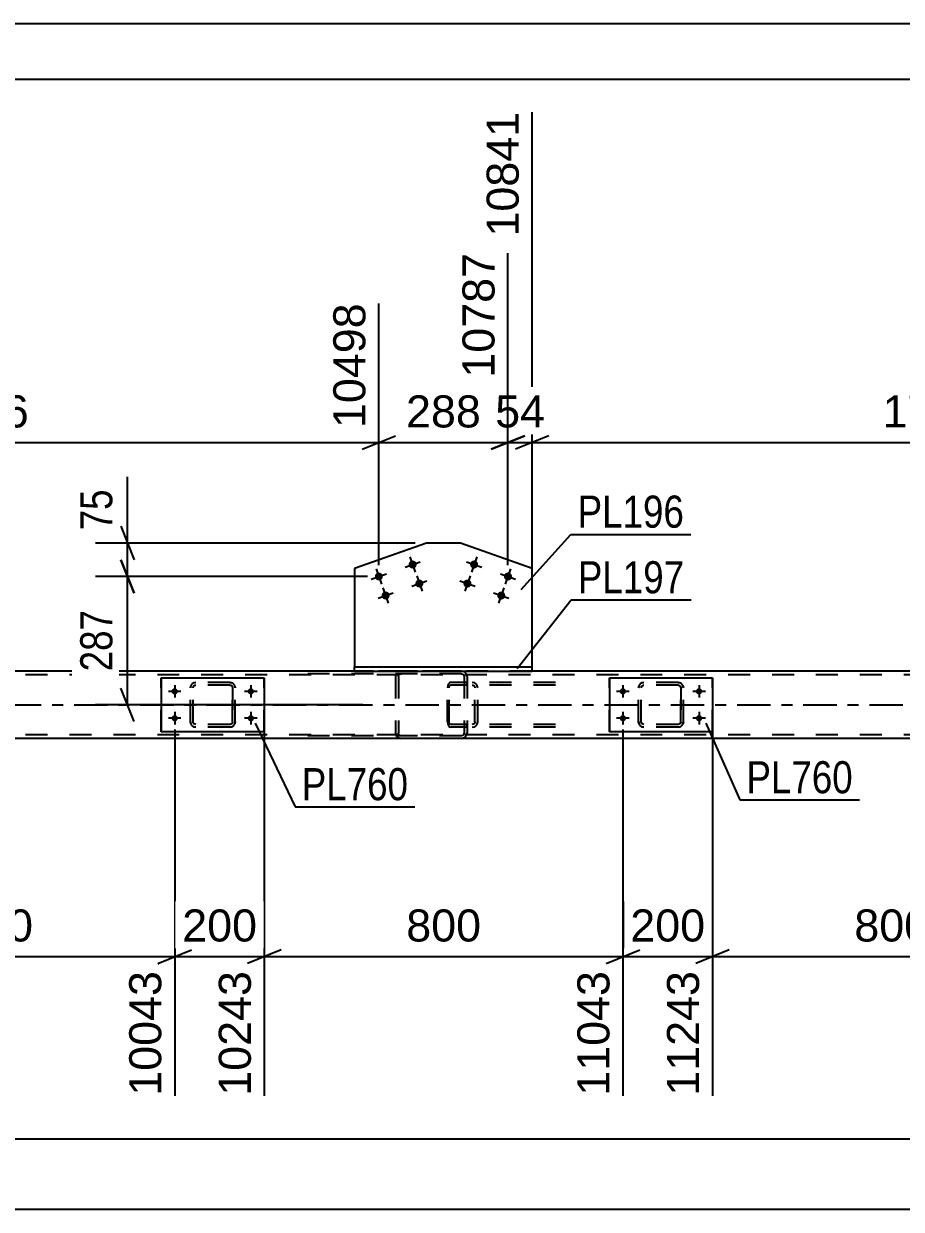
# Model space of a CAD drawing. Header units: millimetres. Extents: x -112 to 729, y -410 to 184.
# Drawn here: x 396.6 to 475, y 78.4 to 184.3 of the extents above; entities that cross this region are included whole.
import ezdxf

# ---------------------------------------------------------------- set-up
doc = ezdxf.new("R2010")
doc.units = ezdxf.units.MM
doc.linetypes.add('DXK_LINE_DOT2', pattern=[3.9198, 1.9599, -1.9599])
doc.linetypes.add('DXK_LINE_DOT3', pattern=[5.9187, 2.979, -0.9799, 0.9799, -0.9799])
doc.styles.add('Arial', font='ARIAL.TTF', dxfattribs={"height": 0.2})
doc.styles.add('Arial Narrow', font='ARIALN.TTF', dxfattribs={"height": 0.2})

# ---------------------------------------------------------------- blocks, each defined once
blk = doc.blocks.new('Unknown-318931512-1115')
at = {"color": 5, "linetype": 'Continuous'}
for p, q in [((728.54, 184.29), (-112.46, 184.29)), ((723.54, 179.29), (-107.46, 179.29))]:
    blk.add_line(p, q, dxfattribs=at)
blk = doc.blocks.new('Bolt-318931512-1257 - 1230')
at = {"linetype": 'Continuous'}
for points in [[(410.12, 124.38, -1), (410.12, 124.94, -1)], [(416.92, 124.38, -1), (416.92, 124.94, -1)], [(410.12, 121.98, -1), (410.12, 122.54, -1)], [(416.92, 121.98, -1), (416.92, 122.54, -1)]]:
    blk.add_hatch(color=1, dxfattribs=at).paths.add_polyline_path(points)
at = {"color": 1, "linetype": 'Continuous'}
for p, q in [((410.12, 125.22), (410.12, 124.1)), ((416.92, 125.22), (416.92, 124.1)), ((410.68, 124.66), (409.56, 124.66)), ((417.48, 124.66), (416.36, 124.66)), ((410.68, 122.26), (409.56, 122.26)), ((410.12, 122.82), (410.12, 121.7)), ((417.48, 122.26), (416.36, 122.26)), ((416.92, 122.82), (416.92, 121.7))]:
    blk.add_line(p, q, dxfattribs=at)
blk = doc.blocks.new('Bolt-318931512-1258 - 1230')
at = {"linetype": 'Continuous'}
for points in [[(431.7, 136.11, -1), (431.02, 135.87, -1)], [(428.68, 135.04, -1), (428.01, 134.8, -1)], [(432.3, 134.41, -1), (431.62, 134.17, -1)], [(429.29, 133.34, -1), (428.61, 133.1, -1)]]:
    blk.add_hatch(color=1, dxfattribs=at).paths.add_polyline_path(points)
at = {"color": 1, "linetype": 'Continuous'}
for p, q in [((431.12, 136.67), (431.6, 135.31)), ((428.1, 135.6), (428.59, 134.24)), ((430.68, 135.75), (432.04, 136.23)), ((427.67, 134.68), (429.02, 135.16)), ((431.28, 134.05), (432.64, 134.53)), ((431.72, 134.97), (432.2, 133.61)), ((428.27, 132.98), (429.63, 133.46)), ((428.71, 133.9), (429.19, 132.54))]:
    blk.add_line(p, q, dxfattribs=at)
blk = doc.blocks.new('Bolt-318931512-1259 - 1230')
at = {"linetype": 'Continuous'}
for points in [[(450.13, 124.38, -1), (450.13, 124.94, -1)], [(456.93, 124.38, -1), (456.93, 124.94, -1)], [(450.13, 121.98, -1), (450.13, 122.54, -1)], [(456.93, 121.98, -1), (456.93, 122.54, -1)]]:
    blk.add_hatch(color=1, dxfattribs=at).paths.add_polyline_path(points)
at = {"color": 1, "linetype": 'Continuous'}
for p, q in [((450.13, 125.22), (450.13, 124.1)), ((456.93, 125.22), (456.93, 124.1)), ((450.69, 124.66), (449.57, 124.66)), ((457.49, 124.66), (456.37, 124.66)), ((450.69, 122.26), (449.57, 122.26)), ((450.13, 122.82), (450.13, 121.7)), ((457.49, 122.26), (456.37, 122.26)), ((456.93, 122.82), (456.93, 121.7))]:
    blk.add_line(p, q, dxfattribs=at)
blk = doc.blocks.new('Bolt-318931512-1262 - 1230')
at = {"linetype": 'Continuous'}
for points in [[(437.19, 135.87, -1), (436.51, 136.11, -1)], [(436.59, 134.17, -1), (435.91, 134.41, -1)], [(440.21, 134.8, -1), (439.53, 135.04, -1)], [(439.61, 133.1, -1), (438.93, 133.34, -1)]]:
    blk.add_hatch(color=1, dxfattribs=at).paths.add_polyline_path(points)
at = {"color": 1, "linetype": 'Continuous'}
for p, q in [((437.09, 136.67), (436.61, 135.31)), ((436.18, 136.23), (437.53, 135.75)), ((440.11, 135.6), (439.63, 134.24)), ((435.57, 134.53), (436.93, 134.05)), ((436.49, 134.97), (436.01, 133.61)), ((439.19, 135.16), (440.55, 134.68)), ((438.59, 133.46), (439.95, 132.98)), ((439.51, 133.9), (439.03, 132.54))]:
    blk.add_line(p, q, dxfattribs=at)
blk = doc.blocks.new('Part-318931512-1276 - 1230')
at = {"color": 7, "linetype": 'DXK_LINE_DOT2'}
for p, q in [((434.5, 125.16), (434.48, 124.98)), ((434.48, 121.94), (434.48, 124.98)), ((434.56, 125.32), (434.5, 125.16)), ((434.65, 125.42), (434.56, 125.32)), ((434.62, 124.98), (434.63, 125.07)), ((434.62, 121.94), (434.62, 124.98)), ((434.63, 125.07), (434.66, 125.15)), ((434.75, 125.46), (434.65, 125.42)), ((434.66, 125.15), (434.7, 125.2)), ((434.7, 125.2), (434.75, 125.22)), ((444.11, 125.46), (434.75, 125.46)), ((444.11, 125.22), (434.75, 125.22)), ((436.22, 125.22), (436.22, 125.46)), ((436.86, 125.42), (436.66, 125.46)), ((436.66, 125.22), (436.76, 125.2)), ((436.76, 125.2), (436.84, 125.15)), ((436.84, 125.15), (436.9, 125.07)), ((436.9, 125.07), (436.92, 124.98)), ((436.92, 121.94), (436.92, 124.98)), ((437.17, 124.98), (437.13, 125.16)), ((437.17, 121.94), (437.17, 124.98)), ((434.48, 121.94), (434.5, 121.76)), ((434.63, 121.85), (434.62, 121.94)), ((434.66, 121.77), (434.63, 121.85)), ((434.7, 121.72), (434.66, 121.77)), ((436.84, 121.77), (436.76, 121.72)), ((436.9, 121.85), (436.84, 121.77)), ((436.92, 121.94), (436.9, 121.85)), ((437.13, 121.76), (437.17, 121.94)), ((434.5, 121.76), (434.56, 121.6)), ((434.56, 121.6), (434.65, 121.5)), ((434.65, 121.5), (434.75, 121.46)), ((434.75, 121.7), (434.7, 121.72)), ((444.11, 121.7), (434.75, 121.7)), ((444.11, 121.46), (434.75, 121.46)), ((436.22, 121.46), (436.22, 121.7)), ((436.76, 121.72), (436.66, 121.7)), ((436.66, 121.46), (436.86, 121.5))]:
    blk.add_line(p, q, dxfattribs=at)
for centre, start, end in [((436.68, 124.96), 23.8951, 68.8487), ((436.68, 121.95), 291.1513, 336.1049)]:
    blk.add_arc(centre, 0.492, start, end, dxfattribs=at)
blk = doc.blocks.new('Part-318931512-1310 - 1230')
at = {"color": 7, "linetype": 'DXK_LINE_DOT2'}
for p, q in [((626.12, 126.14), (40.09, 126.14)), ((442.03, 126.46), (426.18, 126.46)), ((626.12, 120.78), (40.09, 120.78))]:
    blk.add_line(p, q, dxfattribs=at)
at = {"color": 2, "linetype": 'Continuous'}
for p, q in [((426.18, 126.46), (356.9, 126.46)), ((511.31, 126.46), (442.03, 126.46)), ((626.12, 120.46), (40.09, 120.46))]:
    blk.add_line(p, q, dxfattribs=at)
at = {"color": 7, "linetype": 'DXK_LINE_DOT3'}
blk.add_line((40.09, 123.46), (626.12, 123.46), dxfattribs=at)
blk = doc.blocks.new('Part-318931512-1383 - 1230')
at = {"color": 7, "linetype": 'DXK_LINE_DOT2'}
for p, q in [((411.52, 124.98), (411.56, 125.16)), ((411.56, 125.16), (411.52, 124.98)), ((411.52, 121.94), (411.52, 124.98)), ((411.52, 121.94), (411.52, 124.98)), ((411.76, 124.98), (411.78, 125.07)), ((411.76, 121.94), (411.76, 124.98)), ((411.76, 121.94), (411.76, 124.98)), ((411.78, 125.07), (411.83, 125.15)), ((411.82, 125.42), (412, 125.46)), ((412, 125.46), (411.82, 125.42)), ((411.83, 125.15), (411.91, 125.2)), ((411.91, 125.2), (412, 125.22)), ((415.04, 125.46), (412, 125.46)), ((415.04, 125.22), (412, 125.22)), ((415.04, 125.46), (415.23, 125.42)), ((415.23, 125.42), (415.04, 125.46)), ((415.04, 125.22), (415.14, 125.2)), ((415.14, 125.2), (415.21, 125.15)), ((415.21, 125.15), (415.27, 125.07)), ((415.27, 125.07), (415.28, 124.98)), ((415.28, 121.94), (415.28, 124.98)), ((415.28, 124.98), (415.28, 121.94)), ((415.49, 125.16), (415.52, 124.98)), ((415.52, 124.98), (415.49, 125.16)), ((415.52, 121.94), (415.52, 124.98)), ((415.52, 121.94), (415.52, 124.98)), ((411.56, 121.76), (411.52, 121.94)), ((411.52, 121.94), (411.56, 121.76)), ((411.78, 121.85), (411.76, 121.94)), ((411.83, 121.77), (411.78, 121.85)), ((411.91, 121.72), (411.83, 121.77)), ((415.21, 121.77), (415.14, 121.72)), ((415.27, 121.85), (415.21, 121.77)), ((415.28, 121.94), (415.27, 121.85)), ((415.52, 121.94), (415.49, 121.76)), ((415.49, 121.76), (415.52, 121.94)), ((412, 121.46), (411.82, 121.5)), ((411.82, 121.5), (412, 121.46)), ((412, 121.7), (411.91, 121.72)), ((415.04, 121.7), (412, 121.7)), ((415.04, 121.46), (412, 121.46)), ((415.14, 121.72), (415.04, 121.7)), ((415.23, 121.5), (415.04, 121.46)), ((415.04, 121.46), (415.23, 121.5))]:
    blk.add_line(p, q, dxfattribs=at)
at = {"color": 7, "linetype": 'DXK_LINE_DOT3'}
blk.add_line((413.52, 123.46), (413.52, 123.46), dxfattribs=at)
at = {"color": 7, "linetype": 'DXK_LINE_DOT2'}
for centre, start, end in [((412, 124.98), 112.5, 157.5), ((412, 124.98), 112.5, 157.5), ((415.04, 124.98), 22.5, 67.5), ((415.04, 124.98), 22.5, 67.5), ((412, 121.94), 202.5, 247.5), ((412, 121.94), 202.5, 247.5), ((415.04, 121.94), 292.5, 337.5), ((415.04, 121.94), 292.5, 337.5)]:
    blk.add_arc(centre, 0.48, start, end, dxfattribs=at)
blk = doc.blocks.new('Part-318931512-1450 - 1230')
at = {"color": 2, "linetype": 'Continuous'}
for p, q in [((448.93, 125.86), (448.93, 121.06)), ((448.93, 125.86), (458.13, 125.86)), ((458.13, 125.86), (458.13, 121.06)), ((458.13, 121.06), (448.93, 121.06))]:
    blk.add_line(p, q, dxfattribs=at)
at = {"color": 7, "linetype": 'DXK_LINE_DOT2'}
for p, q in [((448.93, 121.06), (448.93, 125.86)), ((458.13, 121.06), (458.13, 125.86))]:
    blk.add_line(p, q, dxfattribs=at)
blk = doc.blocks.new('Part-318931512-1451 - 1230')
at = {"color": 7, "linetype": 'DXK_LINE_DOT2'}
for p, q in [((451.53, 124.98), (451.57, 125.16)), ((451.57, 125.16), (451.53, 124.98)), ((451.53, 121.94), (451.53, 124.98)), ((451.53, 121.94), (451.53, 124.98)), ((451.77, 124.98), (451.79, 125.07)), ((451.77, 121.94), (451.77, 124.98)), ((451.77, 121.94), (451.77, 124.98)), ((451.79, 125.07), (451.84, 125.15)), ((451.83, 125.42), (452.01, 125.46)), ((452.01, 125.46), (451.83, 125.42)), ((451.84, 125.15), (451.92, 125.2)), ((451.92, 125.2), (452.01, 125.22)), ((455.05, 125.46), (452.01, 125.46)), ((455.05, 125.22), (452.01, 125.22)), ((455.05, 125.46), (455.23, 125.42)), ((455.23, 125.42), (455.05, 125.46)), ((455.05, 125.22), (455.14, 125.2)), ((455.14, 125.2), (455.22, 125.15)), ((455.22, 125.15), (455.27, 125.07)), ((455.27, 125.07), (455.29, 124.98)), ((455.29, 121.94), (455.29, 124.98)), ((455.29, 124.98), (455.29, 121.94)), ((455.49, 125.16), (455.53, 124.98)), ((455.53, 124.98), (455.49, 125.16)), ((455.53, 121.94), (455.53, 124.98)), ((455.53, 121.94), (455.53, 124.98)), ((451.57, 121.76), (451.53, 121.94)), ((451.53, 121.94), (451.57, 121.76)), ((451.79, 121.85), (451.77, 121.94)), ((451.84, 121.77), (451.79, 121.85)), ((451.92, 121.72), (451.84, 121.77)), ((455.22, 121.77), (455.14, 121.72)), ((455.27, 121.85), (455.22, 121.77)), ((455.29, 121.94), (455.27, 121.85)), ((455.53, 121.94), (455.49, 121.76)), ((455.49, 121.76), (455.53, 121.94)), ((452.01, 121.46), (451.83, 121.5)), ((451.83, 121.5), (452.01, 121.46)), ((452.01, 121.7), (451.92, 121.72)), ((455.05, 121.7), (452.01, 121.7)), ((455.05, 121.46), (452.01, 121.46)), ((455.14, 121.72), (455.05, 121.7)), ((455.23, 121.5), (455.05, 121.46)), ((455.05, 121.46), (455.23, 121.5))]:
    blk.add_line(p, q, dxfattribs=at)
at = {"color": 7, "linetype": 'DXK_LINE_DOT3'}
blk.add_line((453.53, 123.46), (453.53, 123.46), dxfattribs=at)
at = {"color": 7, "linetype": 'DXK_LINE_DOT2'}
for centre, start, end in [((452.01, 124.98), 112.5, 157.5), ((452.01, 124.98), 112.5, 157.5), ((455.05, 124.98), 22.5, 67.5), ((455.05, 124.98), 22.5, 67.5), ((452.01, 121.94), 202.5, 247.5), ((452.01, 121.94), 202.5, 247.5), ((455.05, 121.94), 292.5, 337.5), ((455.05, 121.94), 292.5, 337.5)]:
    blk.add_arc(centre, 0.48, start, end, dxfattribs=at)
blk = doc.blocks.new('Part-318931512-1456 - 1230')
at = {"color": 2, "linetype": 'Continuous'}
for p, q in [((408.92, 125.86), (408.92, 121.06)), ((408.92, 125.86), (418.12, 125.86)), ((418.12, 125.86), (418.12, 121.06)), ((418.12, 121.06), (408.92, 121.06))]:
    blk.add_line(p, q, dxfattribs=at)
at = {"color": 7, "linetype": 'DXK_LINE_DOT2'}
for p, q in [((408.92, 121.06), (408.92, 125.86)), ((418.12, 121.06), (418.12, 125.86))]:
    blk.add_line(p, q, dxfattribs=at)
blk = doc.blocks.new('Part-318931512-1458 - 1230')
at = {"color": 7, "linetype": 'DXK_LINE_DOT2'}
for p, q in [((435.71, 126.46), (421.8, 126.46)), ((435.71, 126.22), (421.8, 126.22)), ((429.87, 126.14), (429.83, 125.98)), ((429.87, 126.16), (429.87, 126.14)), ((430.09, 125.98), (430.11, 126.07)), ((430.11, 126.07), (430.16, 126.15)), ((430.35, 126.46), (430.15, 126.42)), ((430.16, 126.15), (430.25, 126.2)), ((430.25, 126.2), (430.35, 126.22)), ((435.9, 126.42), (435.71, 126.46)), ((435.71, 126.22), (435.81, 126.2)), ((435.81, 126.2), (435.89, 126.15)), ((435.89, 126.15), (435.94, 126.07)), ((435.94, 126.07), (435.96, 125.98)), ((436.19, 126.14), (436.18, 126.16)), ((436.22, 125.98), (436.19, 126.14)), ((429.83, 125.98), (429.83, 120.94)), ((430.09, 125.98), (430.09, 120.94)), ((435.96, 125.98), (435.96, 120.94)), ((436.22, 125.98), (436.22, 120.94)), ((429.83, 120.94), (429.85, 120.85)), ((429.85, 120.85), (429.87, 120.76)), ((430.1, 120.87), (430.09, 120.94)), ((430.11, 120.85), (430.1, 120.87)), ((430.16, 120.77), (430.11, 120.85)), ((430.25, 120.72), (430.16, 120.77)), ((430.35, 120.7), (430.25, 120.72)), ((435.81, 120.72), (435.71, 120.7)), ((435.89, 120.77), (435.81, 120.72)), ((435.94, 120.85), (435.89, 120.77)), ((435.94, 120.85), (435.95, 120.87)), ((435.95, 120.87), (435.96, 120.94)), ((436.18, 120.76), (436.2, 120.85)), ((436.2, 120.85), (436.22, 120.94)), ((435.71, 120.7), (421.8, 120.7)), ((435.71, 120.46), (421.8, 120.46)), ((430.15, 120.5), (430.35, 120.46)), ((435.71, 120.46), (435.9, 120.5))]:
    blk.add_line(p, q, dxfattribs=at)
for centre, start, end in [((435.73, 125.96), 24.32, 69.2417), ((430.33, 120.96), 204.32, 249.2417), ((435.73, 120.96), 290.7583, 335.68)]:
    blk.add_arc(centre, 0.496, start, end, dxfattribs=at)
blk = doc.blocks.new('Part-318931512-1590 - 1230')
at = {"color": 2, "linetype": 'Continuous'}
for p, q in [((432.59, 137.91), (426.18, 135.64)), ((435.63, 137.91), (432.59, 137.91)), ((442.03, 135.64), (435.63, 137.91)), ((426.18, 135.64), (426.18, 126.86)), ((442.03, 126.86), (442.03, 135.64))]:
    blk.add_line(p, q, dxfattribs=at)
at = {"color": 7, "linetype": 'DXK_LINE_DOT2'}
blk.add_line((426.18, 126.86), (442.03, 126.86), dxfattribs=at)
blk = doc.blocks.new('Part-318931512-1595 - 1230')
at = {"color": 2, "linetype": 'Continuous'}
for p, q in [((426.18, 126.46), (426.18, 126.86)), ((426.18, 126.86), (442.03, 126.86)), ((426.18, 126.46), (442.03, 126.46)), ((442.03, 126.46), (442.03, 126.86))]:
    blk.add_line(p, q, dxfattribs=at)
blk = doc.blocks.new('StraightDimension-318931512-6999 - 1230')
at = {"color": 7, "linetype": 'Continuous'}
for p, q in [((458.13, 121.75), (458.13, 88.55)), ((490.12, 121.26), (490.12, 88.55)), ((459.63, 101.57), (456.63, 100.37)), ((458.13, 100.97), (490.12, 100.97)), ((488.62, 100.37), (491.62, 101.57))]:
    blk.add_line(p, q, dxfattribs=at)
at = {"color": 0}
blk.add_wipeout([(478.06, 101.72), (478.06, 105.92), (470.19, 105.92), (470.19, 101.72)], dxfattribs=at)
at = {"color": 3, "style": 'Arial'}
blk.add_text('800', height=2.865, dxfattribs=at).set_placement((470.79, 102.32))
at = {"color": 0, "linetype": 'Continuous'}
blk.add_wipeout([(489.52, 100.27), (485.32, 100.27), (485.32, 87.95), (489.52, 87.95)], dxfattribs=at)
at = {"color": 3, "linetype": 'Continuous', "style": 'Arial'}
blk.add_text('12043', height=2.865, rotation=90.0002, dxfattribs=at).set_placement((488.92, 88.55))
blk = doc.blocks.new('StraightDimension-318931512-7003 - 1230')
at = {"color": 7, "linetype": 'Continuous'}
for p, q in [((378.12, 121.26), (378.12, 90.78)), ((410.12, 121.26), (410.12, 88.55)), ((379.62, 101.57), (376.62, 100.37)), ((378.12, 100.97), (410.12, 100.97)), ((408.62, 100.37), (411.62, 101.57))]:
    blk.add_line(p, q, dxfattribs=at)
at = {"color": 0}
blk.add_wipeout([(398.06, 101.72), (398.06, 105.92), (390.19, 105.92), (390.19, 101.72)], dxfattribs=at)
at = {"color": 3, "style": 'Arial'}
blk.add_text('800', height=2.865, dxfattribs=at).set_placement((390.79, 102.32))
at = {"color": 0, "linetype": 'Continuous'}
blk.add_wipeout([(409.52, 100.27), (405.32, 100.27), (405.32, 87.95), (409.52, 87.95)], dxfattribs=at)
at = {"color": 3, "linetype": 'Continuous', "style": 'Arial'}
blk.add_text('10043', height=2.865, rotation=90.0002, dxfattribs=at).set_placement((408.92, 88.55))
blk = doc.blocks.new('StraightDimension-318931512-1823 - 1230')
at = {"color": 7, "linetype": 'Continuous'}
blk.add_line((16.56, 78.41), (658.86, 78.41), dxfattribs=at)
blk = doc.blocks.new('StraightDimension-318931512-1845 - 1230')
at = {"color": 7, "linetype": 'Continuous'}
blk.add_line((17.36, 84.69), (658.06, 84.69), dxfattribs=at)
blk = doc.blocks.new('StraightDimension-318931512-7000 - 1230')
at = {"color": 7, "linetype": 'Continuous'}
for p, q in [((450.13, 121.26), (450.13, 88.55)), ((458.13, 121.75), (458.13, 88.55)), ((448.63, 100.37), (451.63, 101.57)), ((450.13, 100.97), (458.13, 100.97)), ((459.63, 101.57), (456.63, 100.37))]:
    blk.add_line(p, q, dxfattribs=at)
at = {"color": 0}
blk.add_wipeout([(458.06, 101.72), (458.06, 105.92), (450.19, 105.92), (450.19, 101.72)], dxfattribs=at)
at = {"color": 0, "linetype": 'Continuous'}
blk.add_wipeout([(457.53, 100.27), (453.33, 100.27), (453.33, 87.95), (457.53, 87.95)], dxfattribs=at)
at = {"color": 3, "style": 'Arial'}
blk.add_text('200', height=2.865, dxfattribs=at).set_placement((450.79, 102.32))
at = {"color": 3, "linetype": 'Continuous', "style": 'Arial'}
blk.add_text('11243', height=2.865, rotation=90.0002, dxfattribs=at).set_placement((456.93, 88.55))
blk = doc.blocks.new('StraightDimension-318931512-7001 - 1230')
at = {"color": 7, "linetype": 'Continuous'}
for p, q in [((418.12, 121.26), (418.12, 88.55)), ((450.13, 121.26), (450.13, 88.55)), ((419.62, 101.57), (416.62, 100.37)), ((418.12, 100.97), (450.13, 100.97)), ((448.63, 100.37), (451.63, 101.57))]:
    blk.add_line(p, q, dxfattribs=at)
at = {"color": 0}
blk.add_wipeout([(438.06, 101.72), (438.06, 105.92), (430.19, 105.92), (430.19, 101.72)], dxfattribs=at)
at = {"color": 3, "style": 'Arial'}
blk.add_text('800', height=2.865, dxfattribs=at).set_placement((430.79, 102.32))
at = {"color": 0, "linetype": 'Continuous'}
blk.add_wipeout([(449.53, 100.27), (445.33, 100.27), (445.33, 87.95), (449.53, 87.95)], dxfattribs=at)
at = {"color": 3, "linetype": 'Continuous', "style": 'Arial'}
blk.add_text('11043', height=2.865, rotation=90.0002, dxfattribs=at).set_placement((448.93, 88.55))
blk = doc.blocks.new('StraightDimension-318931512-7002 - 1230')
at = {"color": 7, "linetype": 'Continuous'}
for p, q in [((410.12, 121.26), (410.12, 88.55)), ((418.12, 121.26), (418.12, 88.55)), ((408.62, 100.37), (411.62, 101.57)), ((410.12, 100.97), (418.12, 100.97)), ((419.62, 101.57), (416.62, 100.37))]:
    blk.add_line(p, q, dxfattribs=at)
at = {"color": 0}
blk.add_wipeout([(418.06, 101.72), (418.06, 105.92), (410.19, 105.92), (410.19, 101.72)], dxfattribs=at)
at = {"color": 0, "linetype": 'Continuous'}
blk.add_wipeout([(417.52, 100.27), (413.32, 100.27), (413.32, 87.95), (417.52, 87.95)], dxfattribs=at)
at = {"color": 3, "style": 'Arial'}
blk.add_text('200', height=2.865, dxfattribs=at).set_placement((410.79, 102.32))
at = {"color": 3, "linetype": 'Continuous', "style": 'Arial'}
blk.add_text('10243', height=2.865, rotation=90.0002, dxfattribs=at).set_placement((416.92, 88.55))
blk = doc.blocks.new('StraightDimension-318931512-13552 - 1230')
at = {"color": 7, "linetype": 'Continuous'}
for p, q in [((442.03, 127.86), (442.03, 176.4)), ((513.48, 135.92), (513.48, 159.3)), ((443.53, 147.48), (440.53, 146.28)), ((511.98, 146.28), (514.98, 147.48)), ((442.03, 146.88), (513.48, 146.88))]:
    blk.add_line(p, q, dxfattribs=at)
at = {"color": 0}
blk.add_wipeout([(482.8, 147.63), (482.8, 151.83), (472.71, 151.83), (472.71, 147.63)], dxfattribs=at)
at = {"color": 3, "style": 'Arial'}
blk.add_text('1786', height=2.865, dxfattribs=at).set_placement((473.31, 148.23))
at = {"color": 0, "linetype": 'Continuous'}
blk.add_wipeout([(512.88, 159.9), (508.68, 159.9), (508.68, 147.58), (512.88, 147.58)], dxfattribs=at)
at = {"color": 3, "linetype": 'Continuous', "style": 'Arial'}
blk.add_text('12627', height=2.865, rotation=90.0002, dxfattribs=at).set_placement((512.28, 148.18))
blk = doc.blocks.new('StraightDimension-318931512-13553 - 1230')
at = {"color": 7, "linetype": 'Continuous'}
for p, q in [((442.03, 127.86), (442.03, 176.4)), ((439.87, 135.92), (439.87, 163.8)), ((438.37, 146.28), (441.37, 147.48)), ((443.53, 147.48), (440.53, 146.28)), ((439.87, 146.88), (442.03, 146.88))]:
    blk.add_line(p, q, dxfattribs=at)
at = {"color": 0, "linetype": 'Continuous'}
blk.add_wipeout([(441.43, 177), (437.23, 177), (437.23, 164.68), (441.43, 164.68)], dxfattribs=at)
at = {"color": 3, "linetype": 'Continuous', "style": 'Arial'}
blk.add_text('10841', height=2.865, rotation=90.0002, dxfattribs=at).set_placement((440.83, 165.28))
at = {"color": 0}
blk.add_wipeout([(443.78, 147.63), (443.78, 151.83), (438.13, 151.83), (438.13, 147.63)], dxfattribs=at)
at = {"color": 3, "style": 'Arial'}
blk.add_text('54', height=2.865, dxfattribs=at).set_placement((438.73, 148.23))
blk = doc.blocks.new('StraightDimension-318931512-13554 - 1230')
at = {"color": 7, "linetype": 'Continuous'}
for p, q in [((439.87, 135.92), (439.87, 163.8)), ((428.34, 135.92), (428.34, 159.3)), ((426.84, 146.28), (429.84, 147.48)), ((441.37, 147.48), (438.37, 146.28)), ((428.34, 146.88), (439.87, 146.88))]:
    blk.add_line(p, q, dxfattribs=at)
at = {"color": 0}
blk.add_wipeout([(438.04, 147.63), (438.04, 151.83), (430.17, 151.83), (430.17, 147.63)], dxfattribs=at)
at = {"color": 3, "style": 'Arial'}
blk.add_text('288', height=2.865, dxfattribs=at).set_placement((430.77, 148.23))
at = {"color": 0, "linetype": 'Continuous'}
blk.add_wipeout([(439.27, 164.4), (435.07, 164.4), (435.07, 152.08), (439.27, 152.08)], dxfattribs=at)
at = {"color": 3, "linetype": 'Continuous', "style": 'Arial'}
blk.add_text('10787', height=2.865, rotation=90.0002, dxfattribs=at).set_placement((438.67, 152.68))
blk = doc.blocks.new('StraightDimension-318931512-13555 - 1230')
at = {"color": 7, "linetype": 'Continuous'}
for p, q in [((356.9, 127.86), (356.9, 171.78)), ((428.34, 135.92), (428.34, 159.3)), ((358.4, 147.48), (355.4, 146.28)), ((426.84, 146.28), (429.84, 147.48)), ((356.9, 146.88), (428.34, 146.88))]:
    blk.add_line(p, q, dxfattribs=at)
at = {"color": 0}
blk.add_wipeout([(397.67, 147.63), (397.67, 151.83), (387.58, 151.83), (387.58, 147.63)], dxfattribs=at)
at = {"color": 3, "style": 'Arial'}
blk.add_text('1786', height=2.865, dxfattribs=at).set_placement((388.18, 148.23))
at = {"color": 0, "linetype": 'Continuous'}
blk.add_wipeout([(427.74, 159.9), (423.54, 159.9), (423.54, 147.58), (427.74, 147.58)], dxfattribs=at)
at = {"color": 3, "linetype": 'Continuous', "style": 'Arial'}
blk.add_text('10498', height=2.865, rotation=90.0002, dxfattribs=at).set_placement((427.14, 148.18))
blk = doc.blocks.new('StraightDimension-318931512-13920 - 1230')
at = {"color": 7, "linetype": 'Continuous'}
for p, q in [((405.9, 137.91), (405.9, 143.82)), ((405.9, 137.91), (405.9, 143.82)), ((405.3, 139.41), (406.5, 136.41)), ((431.59, 137.91), (403.05, 137.91)), ((405.9, 134.92), (405.9, 137.91)), ((406.5, 133.42), (405.3, 136.42)), ((427.34, 134.92), (403.05, 134.92))]:
    blk.add_line(p, q, dxfattribs=at)
at = {"color": 0}
blk.add_wipeout([(405.15, 143.29), (400.95, 143.29), (400.95, 138.44), (405.15, 138.44)], dxfattribs=at)
at = {"color": 3, "style": 'Arial Narrow'}
blk.add_text('75', height=2.863, rotation=90.0002, dxfattribs=at).set_placement((404.55, 139.04))
blk = doc.blocks.new('StraightDimension-318931512-13921 - 1230')
at = {"color": 7, "linetype": 'Continuous'}
for p, q in [((405.3, 136.42), (406.5, 133.42)), ((427.34, 134.92), (403.05, 134.92)), ((405.9, 123.46), (405.9, 134.92)), ((406.5, 121.96), (405.3, 124.96)), ((426.9, 123.46), (403.05, 123.46))]:
    blk.add_line(p, q, dxfattribs=at)
at = {"color": 0}
blk.add_wipeout([(405.15, 132.53), (400.95, 132.53), (400.95, 125.85), (405.15, 125.85)], dxfattribs=at)
at = {"color": 3, "style": 'Arial Narrow'}
blk.add_text('287', height=2.863, rotation=90.0002, dxfattribs=at).set_placement((404.55, 126.45))
blk = doc.blocks.new('Mark-318931512-1446 - 1230')
at = {"color": 30, "linetype": 'Continuous'}
for p, q in [((457.53, 121.83), (460.56, 114.96)), ((460.56, 114.96), (471.26, 114.96))]:
    blk.add_line(p, q, dxfattribs=at)
at = {"color": 0}
blk.add_wipeout([(470.66, 115.56), (470.66, 118.56), (461.16, 118.56), (461.16, 115.56)], dxfattribs=at)
blk.add_wipeout([(470.66, 115.56), (470.66, 118.56), (461.16, 118.56), (461.16, 115.56)], dxfattribs=at)
at = {"color": 3, "style": 'Arial Narrow'}
blk.add_text('PL760', height=2.863, dxfattribs=at).set_placement((461.16, 115.56))
blk = doc.blocks.new('Mark-318931512-1452 - 1230')
at = {"color": 30, "linetype": 'Continuous'}
for p, q in [((417.31, 121.83), (420.86, 114.34)), ((420.86, 114.34), (431.56, 114.34))]:
    blk.add_line(p, q, dxfattribs=at)
at = {"color": 0}
blk.add_wipeout([(430.96, 114.94), (430.96, 117.94), (421.46, 117.94), (421.46, 114.94)], dxfattribs=at)
blk.add_wipeout([(430.96, 114.94), (430.96, 117.94), (421.46, 117.94), (421.46, 114.94)], dxfattribs=at)
at = {"color": 3, "style": 'Arial Narrow'}
blk.add_text('PL760', height=2.863, dxfattribs=at).set_placement((421.46, 114.94))
blk = doc.blocks.new('Mark-318931512-1591 - 1230')
at = {"color": 30, "linetype": 'Continuous'}
for p, q in [((440.7, 126.71), (445.51, 132.82)), ((445.51, 132.82), (456.22, 132.82))]:
    blk.add_line(p, q, dxfattribs=at)
at = {"color": 0}
blk.add_wipeout([(455.62, 133.42), (455.62, 136.42), (446.11, 136.42), (446.11, 133.42)], dxfattribs=at)
blk.add_wipeout([(455.62, 133.42), (455.62, 136.42), (446.11, 136.42), (446.11, 133.42)], dxfattribs=at)
at = {"color": 3, "style": 'Arial Narrow'}
blk.add_text('PL197', height=2.863, dxfattribs=at).set_placement((446.11, 133.42))
blk = doc.blocks.new('Mark-318931512-1586 - 1230')
at = {"color": 30, "linetype": 'Continuous'}
for p, q in [((441.06, 133.77), (445.49, 138.68)), ((445.49, 138.68), (456.19, 138.68))]:
    blk.add_line(p, q, dxfattribs=at)
at = {"color": 0}
blk.add_wipeout([(455.59, 139.28), (455.59, 142.28), (446.09, 142.28), (446.09, 139.28)], dxfattribs=at)
blk.add_wipeout([(455.59, 139.28), (455.59, 142.28), (446.09, 142.28), (446.09, 139.28)], dxfattribs=at)
at = {"color": 3, "style": 'Arial Narrow'}
blk.add_text('PL196', height=2.863, dxfattribs=at).set_placement((446.09, 139.28))

msp = doc.modelspace()

# ---------------------------------------------------------------- block references
for name in ['Unknown-318931512-1115', 'Part-318931512-1590 - 1230', 'Bolt-318931512-1258 - 1230', 'Bolt-318931512-1262 - 1230', 'Part-318931512-1310 - 1230', 'Part-318931512-1458 - 1230', 'Part-318931512-1595 - 1230', 'Part-318931512-1456 - 1230', 'Bolt-318931512-1257 - 1230', 'Part-318931512-1383 - 1230', 'Part-318931512-1276 - 1230', 'Part-318931512-1450 - 1230', 'Bolt-318931512-1259 - 1230', 'Part-318931512-1451 - 1230']:
    msp.add_blockref(name, (0, 0))

# ---------------------------------------------------------------- next in the draw order: block references
for name in ['StraightDimension-318931512-13552 - 1230', 'StraightDimension-318931512-7003 - 1230', 'StraightDimension-318931512-6999 - 1230']:
    msp.add_blockref(name, (0, 0))

# ---------------------------------------------------------------- next in the draw order: block references
for name in ['StraightDimension-318931512-13553 - 1230', 'StraightDimension-318931512-1823 - 1230']:
    msp.add_blockref(name, (0, 0))

# ---------------------------------------------------------------- next in the draw order: block references
for name in ['StraightDimension-318931512-13554 - 1230', 'StraightDimension-318931512-1845 - 1230']:
    msp.add_blockref(name, (0, 0))

# ---------------------------------------------------------------- next in the draw order: block references
for name in ['StraightDimension-318931512-13555 - 1230', 'Mark-318931512-1591 - 1230', 'StraightDimension-318931512-7000 - 1230']:
    msp.add_blockref(name, (0, 0))

# ---------------------------------------------------------------- next in the draw order: block references
for name in ['StraightDimension-318931512-13920 - 1230', 'Mark-318931512-1586 - 1230', 'Mark-318931512-1446 - 1230', 'StraightDimension-318931512-7001 - 1230']:
    msp.add_blockref(name, (0, 0))

# ---------------------------------------------------------------- next in the draw order: block references
for name in ['StraightDimension-318931512-13921 - 1230', 'StraightDimension-318931512-7002 - 1230']:
    msp.add_blockref(name, (0, 0))

# ---------------------------------------------------------------- next in the draw order: block references
msp.add_blockref('Mark-318931512-1452 - 1230', (0, 0))

doc.saveas('drawing.dxf')
